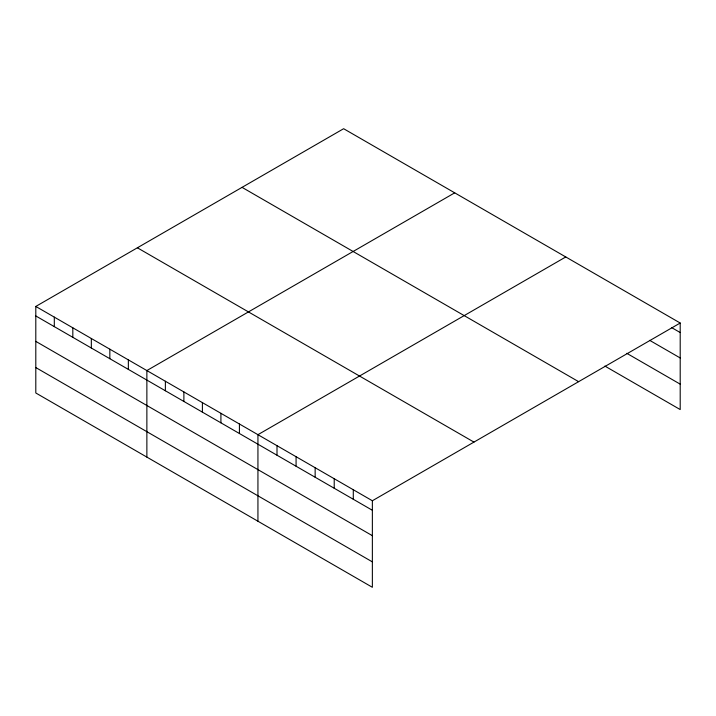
<?xml version="1.0" encoding="UTF-8"?>
<svg xmlns="http://www.w3.org/2000/svg" width="716" height="716" viewBox="0 0 716 716"><rect width="100%" height="100%" fill="white"/><g stroke="black" fill="none" stroke-linecap="round" stroke-linejoin="round"><path stroke-width="1.07" d="M35.8 306.439L372.365 500.752L372.365 587.29L35.8 392.977L35.8 306.439L343.635 128.71L680.2 323.023L680.2 409.561L604.868 366.073M454.696 192.837L146.869 370.557L146.869 457.094M565.765 256.963L257.939 434.684L257.939 521.221M372.365 500.752L680.2 323.023M671.617 327.588L680.2 332.546M649.68 340.342L680.2 357.964M626.795 353.319L680.2 384.152M242.044 187.359L578.618 381.673M137.382 247.79L473.956 442.103M35.8 315.953L372.365 510.275M35.8 341.371L372.365 535.684M35.8 367.559L372.365 561.872M353.292 489.744L353.292 499.258M334.22 478.727L334.22 488.249M315.147 467.718L315.147 477.241M296.075 456.71L296.075 466.223M277.002 445.692L277.002 455.215M239.421 423.997L239.421 433.52M220.913 413.311L220.913 422.834M202.404 402.625L202.404 412.139M183.887 391.938L183.887 401.452M165.378 381.252L165.378 390.766M128.352 359.871L128.352 369.393M109.843 349.184L109.843 358.707M91.335 338.498L91.335 348.021M72.826 327.812L72.826 337.334M54.309 317.125L54.309 326.648"/></g></svg>
